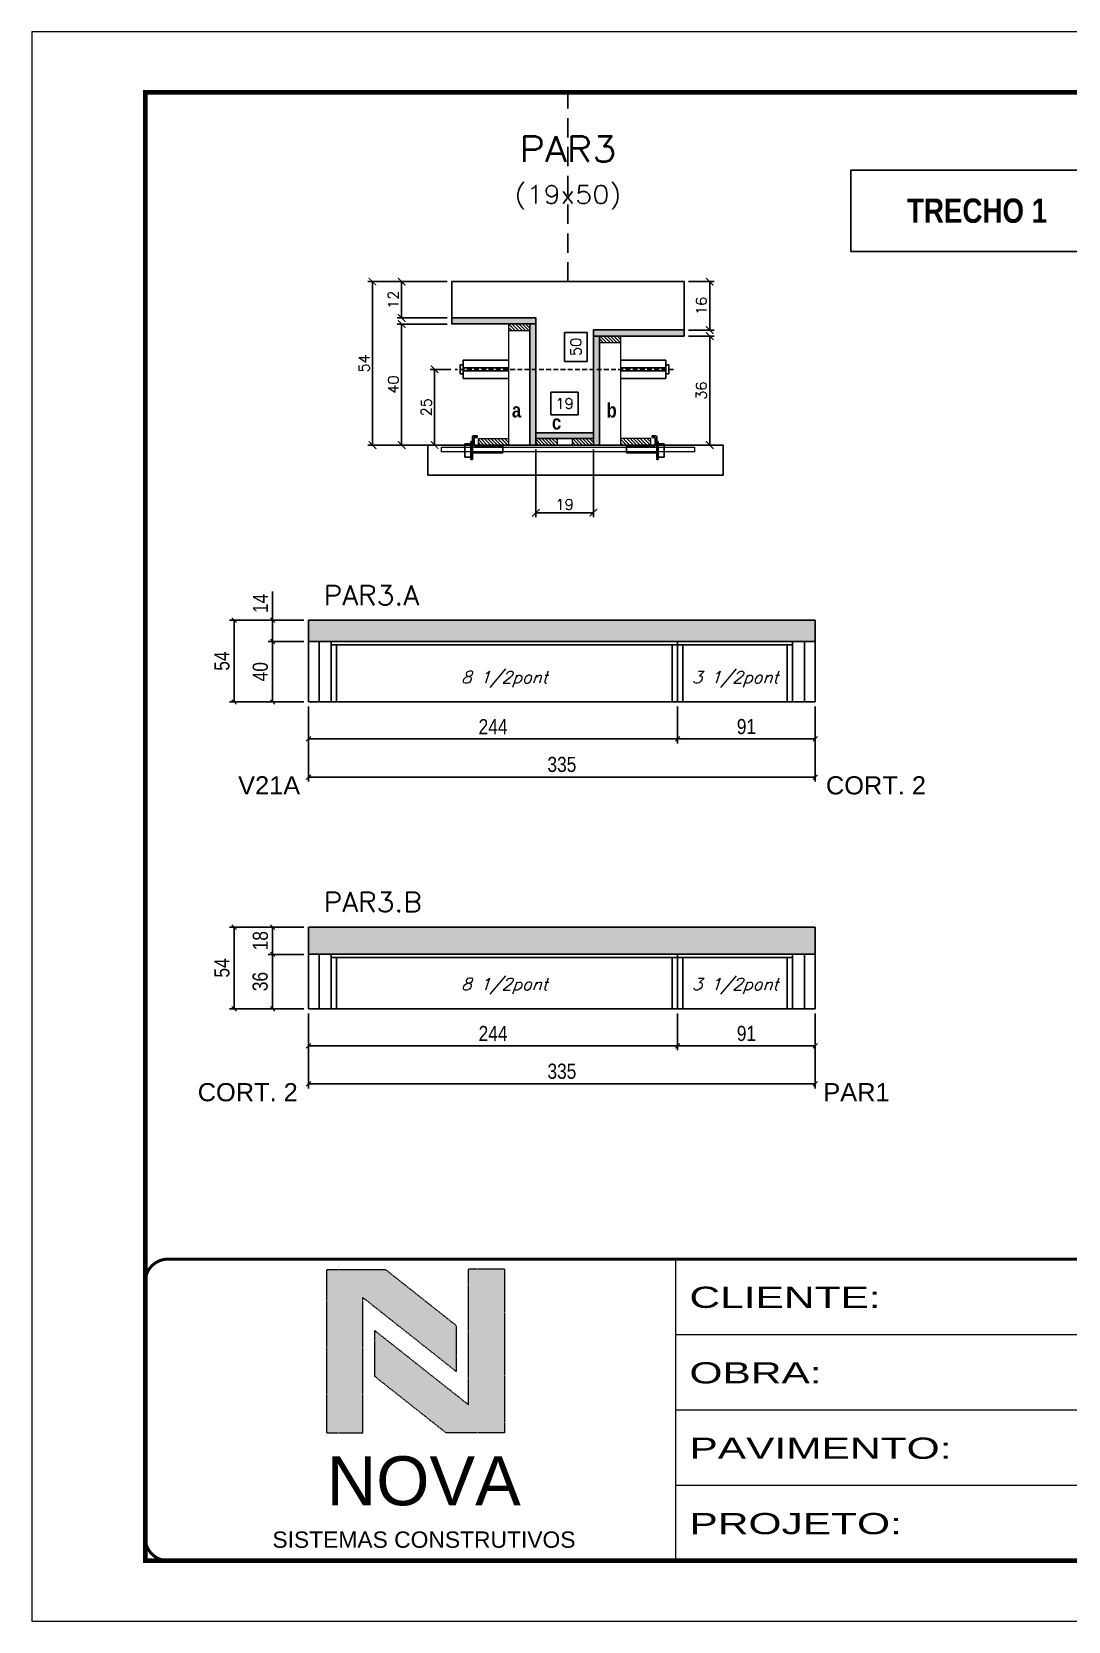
# Model space of a CAD drawing. Extents: x 0 to 6325, y 5574 to 19307.
# Drawn here: x 3170 to 3855, y 10169 to 11219 of the extents above; entities that cross this region are included whole.
import ezdxf
from ezdxf.enums import TextEntityAlignment as Align

# ---------------------------------------------------------------- set-up
doc = ezdxf.new("R2010")
doc.units = 0
for name, pattern in [('CONTINUO', [0]), ('DASHED', [0.75, 0.5, -0.25]), ('HIDDEN', [9.525, 6.35, -3.175])]:
    doc.linetypes.add(name, pattern=pattern)
for name, color, linetype in [('1', 1, 'Continuous'), ('5', 5, 'Continuous'), ('barrote', 251, 'Continuous'), ('COTA', 241, 'Continuous'), ('Cota Seção (2x)', 4, 'Continuous'), ('detalhes', 4, 'Continuous'), ('Hachura', 253, 'Continuous'), ('NOMENCLATURA', 7, 'Continuous'), ('Painéis', 200, 'Continuous'), ('presilha', 1, 'Continuous'), ('SARR_2.2x7', 40, 'Continuous'), ('SARR_3.5x7', 81, 'Continuous'), ('TENSOR', 3, 'Continuous'), ('texto', 7, 'Continuous'), ('Texto de Titulo', 7, 'Continuous'), ('Texto Qtd Sarr', 242, 'Continuous')]:
    doc.layers.add(name, color=color, linetype=linetype)
for name, color, linetype, lineweight in [('CARIMBO-LEGENDA', 75, 'Continuous', 15), ('CONCRETO', 251, 'Continuous', 25), ('Folhas', 255, 'Continuous', 9), ('Madeira', 126, 'Continuous', 18), ('SARRAFO DE PRESSAO', 251, 'DASHED', 9), ('SCO-___-LAJ', 2, 'Continuous', 0), ('Texto Seção', 7, 'Continuous', 15)]:
    doc.layers.add(name, color=color, linetype=linetype, lineweight=lineweight)
doc.styles.add('arial', font='arial.ttf')
doc.styles.add('COTA TECNICA', font='techl___.ttf', dxfattribs={"height": 10})
doc.styles.add('REGUA-120', font='ROMANS.shx', dxfattribs={"height": 15})
doc.styles.add('ROMANC', font='techb___.ttf', dxfattribs={"height": 2.5})
doc.styles.add('Romans', font='romans.shx')
doc.styles.get("Standard").update_dxf_attribs({"font": 'arial.ttf'})
doc.styles.add('TECNICA', font='techb___.ttf', dxfattribs={"height": 10})
doc.styles.add('Tecnologia', font='')
doc.styles.get('Tecnologia').set_extended_font_data('Forgotten Futurist')
doc.dimstyles.new('Cota Seção (2x)', dxfattribs={"dimtxt": 7, "dimasz": 5, "dimexe": 3, "dimexo": 3, "dimgap": 2, "dimtad": 3, "dimdec": 1, "dimlfac": 0.5, "dimzin": 12, "dimdsep": 46, "dimtxsty": 'Romans', "dimblk": 'ARCHTICK', "dimcen": 0, "dimclrd": 4, "dimclre": 4, "dimclrt": 1, "dimadec": 1, "dimazin": 3, "dimtfac": 1, "dimtdec": 1, "dimtmove": 0, "dimatfit": 3, "dimldrblk": 'OBLIQUE', "dimfxl": 1, "dimtolj": 1, "dimtzin": 12, "dimarcsym": 0})
doc.dimstyles.new('Cota Seção interna', dxfattribs={"dimtxt": 7, "dimasz": 6, "dimexe": 0.18, "dimexo": 2, "dimgap": -4, "dimtad": 3, "dimdec": 1, "dimlfac": 0.5, "dimzin": 12, "dimdsep": 46, "dimtxsty": 'Romans', "dimblk": 'ARCHTICK', "dimcen": 0.09, "dimse1": 1, "dimse2": 1, "dimsd1": 1, "dimsd2": 1, "dimclrd": 180, "dimclre": 5, "dimclrt": 1, "dimadec": 0, "dimazin": 3, "dimtfac": 1, "dimtdec": 1, "dimtofl": 0, "dimtmove": 0, "dimatfit": 3, "dimldrblk": 'ARCHTICK', "dimfxl": 1, "dimtolj": 1, "dimtzin": 0, "dimarcsym": 0})
doc.dimstyles.new('PAINEL', dxfattribs={"dimtxt": 10, "dimasz": 3, "dimexe": 3, "dimexo": 3, "dimgap": 3, "dimtad": 1, "dimdec": 1, "dimzin": 12, "dimdsep": 46, "dimtxsty": 'COTA TECNICA', "dimblk1": 'OBLIQUE', "dimblk2": 'OBLIQUE', "dimsah": 1, "dimcen": 0.9, "dimclrd": 4, "dimclre": 4, "dimclrt": 240, "dimadec": 1, "dimazin": 3, "dimtfac": 1, "dimtdec": 1, "dimtmove": 0, "dimatfit": 3, "dimfxl": 1, "dimtolj": 1, "dimtzin": 12, "dimarcsym": 0})
pattern_1 = [(315, (26459.8167, 2715.9056), (1.12253202, 1.12253202), [])]

# ---------------------------------------------------------------- blocks, each defined once
blk = doc.blocks.new('A$C64660E27')
at = {"layer": 'COTA', "true_color": 0x1a1a1a}
h = blk.add_hatch(color=250, dxfattribs=at)
h.dxf.hatch_style = 1
h.paths.add_polyline_path([(185.4, -11.6), (142.4, -11.6), (142.4, -131.6), (168.8, -131.6), (168.8, -32.2), (237.7, -86.7), (237.7, -53)])
at = {"layer": 'COTA'}
h = blk.add_hatch(color=20, dxfattribs=at)
h.dxf.hatch_style = 1
h.paths.add_polyline_path([(273, -11.4), (246.6, -11.4), (246.6, -111.1), (177.7, -56.6), (177.7, -90.2), (230, -131.6), (273, -131.6)])
for p, q in [((142.4, -131.6), (142.4, -11.6)), ((142.4, -11.6), (185.4, -11.6)), ((185.4, -11.6), (237.7, -53)), ((273, -11.4), (246.6, -11.4)), ((246.6, -111.1), (246.6, -11.4)), ((273, -11.4), (273, -131.6)), ((168.8, -32.2), (237.7, -86.7)), ((168.8, -131.6), (168.8, -32.2)), ((246.6, -111.1), (177.7, -56.6)), ((177.7, -90.2), (177.7, -56.6)), ((237.7, -86.7), (237.7, -53)), ((230, -131.6), (177.7, -90.2)), ((142.4, -131.6), (168.8, -131.6)), ((273, -131.6), (230, -131.6))]:
    blk.add_line(p, q)
at = {"layer": 'CARIMBO-LEGENDA', "color": 7, "linetype": 'Continuous', "ltscale": 100, "style": 'arial'}
blk.add_text('NOVA', height=36, dxfattribs=at).set_placement((142.4, -184.8))
at = {"layer": 'CARIMBO-LEGENDA', "color": 7, "linetype": 'Continuous', "style": 'arial'}
blk.add_text('SISTEMAS CONSTRUTIVOS', height=12, dxfattribs=at).set_placement((102.5, -216))
blk = doc.blocks.new('9999999999')
at = {"color": 30, "linetype": 'CONTINUO'}
for p, q in [((98564.6, 34230.2), (98564.6, 34429.4)), ((98564.6, 34379.6), (99584, 34379.6)), ((98564.6, 34329.8), (99488, 34329.8)), ((98564.6, 34280), (99488, 34280))]:
    blk.add_line(p, q, dxfattribs=at)
at = {"color": 30, "linetype": 'CONTINUO', "const_width": 2}
blk.add_lwpolyline([(99584, 34230.2), (99584, 34414.4, 0.414214), (99569, 34429.4), (98229, 34429.4, 0.414214), (98214, 34414.4), (98214, 34245.2, 0.414214), (98229, 34230.2), (99584, 34230.2)], format="xyb", dxfattribs=at)
at = {"layer": 'Folhas'}
blk.add_lwpolyline([(98139, 34190.2), (99624, 34190.2), (99624, 35240.2), (98139, 35240.2)], close=True, dxfattribs=at)
at = {"layer": 'Folhas', "color": 30, "const_width": 3}
blk.add_lwpolyline([(98214, 34230.2), (99584, 34230.2), (99584, 35200.2), (98214, 35200.2)], close=True, dxfattribs=at)
at = {"xscale": 0.9, "yscale": 0.9, "zscale": 0.9}
blk.add_blockref('A$C64660E27', (98205.8, 34433.1), dxfattribs=at)
at = {"layer": 'Folhas', "color": 7, "style": 'Tecnologia', "width": 1.5}
for s, p in [('CLIENTE:', (98573.7, 34397.2)), ('OBRA:', (98573.7, 34347.3)), ('PAVIMENTO:', (98573.7, 34297.5)), ('PROJETO:', (98573.7, 34247.7))]:
    blk.add_text(s, height=14, dxfattribs=at).set_placement(p)
blk = doc.blocks.new('titulo1')
at = {"layer": 'Defpoints', "color": 252, "linetype": 'HIDDEN', "ltscale": 2}
blk.add_line((0, 0), (0, 125), dxfattribs=at)
at = {"layer": 'Defpoints', "style": 'Romans', "oblique": 15}
blk.add_attdef('FOLHA', text='', height=10, dxfattribs=at).set_placement((0, 15.6), align=Align.MIDDLE_CENTER)
at = {"layer": 'Texto Qtd Sarr', "color": 3, "style": 'Romans', "oblique": 15}
for tag, height, p in [('TITULO', 17, (0, 71.4)), ('SEÇÃO', 12, (0, 41.5))]:
    blk.add_attdef(tag, text='', height=height, dxfattribs=at).set_placement(p, align=Align.MIDDLE_CENTER)
blk = doc.blocks.new('_ArchTick')
at = {"color": 0, "linetype": 'ByBlock', "const_width": 0.15}
blk.add_lwpolyline([(-0.5, -0.5), (0.5, 0.5)], dxfattribs=at)
blk = doc.blocks.new('*D3162')
at = {"layer": 'COTA', "color": 4, "lineweight": -2, "transparency": 16777216}
for p, q in [((3604.2, 11053.5), (3621.1, 11053.5)), ((3618.1, 11053.5), (3618.1, 11021.5)), ((3604.2, 11021.5), (3621.1, 11021.5))]:
    blk.add_line(p, q, dxfattribs=at)
at = {"layer": 'Defpoints', "color": 0, "transparency": 16777216}
for p in [(3601.2, 11053.5), (3601.2, 11021.5), (3618.1, 11021.5)]:
    blk.add_point(p, dxfattribs=at)
at = {"layer": 'COTA', "color": 4, "lineweight": -2, "transparency": 16777216, "xscale": 5, "yscale": 5, "zscale": 5}
for p, rotation in [((3618.1, 11053.5), 90), ((3618.1, 11021.5), 270)]:
    blk.add_blockref('_ArchTick', p, dxfattribs=dict(at, rotation=rotation))
at = {"layer": 'COTA', "color": 1, "transparency": 16777216, "insert": (3612.6, 11037.5), "char_height": 7, "attachment_point": 5, "rotation": 90, "style": 'Romans'}
blk.add_mtext('\\A1;16', dxfattribs=at)
blk = doc.blocks.new('_Oblique')
at = {"layer": '1', "color": 0, "lineweight": -2}
blk.add_line((-0.5, -0.5), (0.5, 0.5), dxfattribs=at)
blk = doc.blocks.new('*D3163')
at = {"layer": 'COTA', "color": 4, "lineweight": -2, "transparency": 16777216}
for p, q in [((3444.6, 11053.5), (3392.2, 11053.5)), ((3395.2, 10945.5), (3395.2, 11053.5)), ((3466.6, 10945.5), (3392.2, 10945.5))]:
    blk.add_line(p, q, dxfattribs=at)
at = {"layer": 'Defpoints', "color": 0, "transparency": 16777216}
for p in [(3395.2, 11053.5), (3447.6, 11053.5), (3469.6, 10945.5)]:
    blk.add_point(p, dxfattribs=at)
at = {"layer": 'COTA', "color": 4, "lineweight": -2, "transparency": 16777216, "xscale": 5, "yscale": 5, "zscale": 5}
for p, rotation in [((3395.2, 11053.5), 90), ((3395.2, 10945.5), 270)]:
    blk.add_blockref('_ArchTick', p, dxfattribs=dict(at, rotation=rotation))
at = {"layer": 'COTA', "color": 1, "transparency": 16777216, "insert": (3389.7, 10999.5), "char_height": 7, "attachment_point": 5, "rotation": 90, "style": 'Romans'}
blk.add_mtext('\\A1;54', dxfattribs=at)
blk = doc.blocks.new('*D3164')
at = {"layer": 'COTA', "color": 4, "lineweight": -2, "transparency": 16777216}
for p, q in [((3604.2, 11017.5), (3621.1, 11017.5)), ((3618.1, 10945.5), (3618.1, 11017.5)), ((3577.8, 10945.5), (3621.1, 10945.5))]:
    blk.add_line(p, q, dxfattribs=at)
at = {"layer": 'Defpoints', "color": 0, "transparency": 16777216}
for p in [(3601.2, 11017.5), (3618.1, 11017.5), (3574.8, 10945.5)]:
    blk.add_point(p, dxfattribs=at)
at = {"layer": 'COTA', "color": 4, "lineweight": -2, "transparency": 16777216, "xscale": 5, "yscale": 5, "zscale": 5}
for p, rotation in [((3618.1, 11017.5), 90), ((3618.1, 10945.5), 270)]:
    blk.add_blockref('_ArchTick', p, dxfattribs=dict(at, rotation=rotation))
at = {"layer": 'COTA', "color": 1, "transparency": 16777216, "insert": (3612.6, 10981.5), "char_height": 7, "attachment_point": 5, "rotation": 90, "style": 'Romans'}
blk.add_mtext('\\A1;36', dxfattribs=at)
blk = doc.blocks.new('*D3165')
at = {"layer": 'Cota Seção (2x)', "color": 180, "lineweight": -2, "transparency": 16777216}
for p, q in [((3537.2, 11020), (3522.2, 11020)), ((3522.2, 11020), (3522.2, 11000.7)), ((3537.2, 11000.7), (3537.2, 11020)), ((3522.2, 11000.7), (3537.2, 11000.7))]:
    blk.add_line(p, q, dxfattribs=at)
at = {"layer": 'Defpoints', "color": 0, "transparency": 16777216}
for p in [(3541.2, 11053.5), (3552.2, 11053.5), (3552.2, 10953.5)]:
    blk.add_point(p, dxfattribs=at)
at = {"layer": 'Cota Seção (2x)', "color": 1, "transparency": 16777216, "insert": (3529.7, 11010.4), "char_height": 7, "attachment_point": 5, "rotation": 90, "style": 'Romans'}
blk.add_mtext('\\A1;50', dxfattribs=at)
blk = doc.blocks.new('*D3149')
at = {"layer": 'COTA', "color": 4, "lineweight": -2, "transparency": 16777216}
for p, q in [((3444.6, 11053.5), (3411.5, 11053.5)), ((3414.5, 11053.5), (3414.5, 11029.5)), ((3444.6, 11029.5), (3411.5, 11029.5))]:
    blk.add_line(p, q, dxfattribs=at)
at = {"layer": 'Defpoints', "color": 0, "transparency": 16777216}
for p in [(3447.6, 11053.5), (3414.5, 11029.5), (3447.6, 11029.5)]:
    blk.add_point(p, dxfattribs=at)
at = {"layer": 'COTA', "color": 4, "lineweight": -2, "transparency": 16777216, "xscale": 5, "yscale": 5, "zscale": 5}
for p, rotation in [((3414.5, 11053.5), 90), ((3414.5, 11029.5), 270)]:
    blk.add_blockref('_ArchTick', p, dxfattribs=dict(at, rotation=rotation))
at = {"layer": 'COTA', "color": 1, "transparency": 16777216, "insert": (3409, 11041.5), "char_height": 7, "attachment_point": 5, "rotation": 90, "style": 'Romans'}
blk.add_mtext('\\A1;12', dxfattribs=at)
blk = doc.blocks.new('*D3150')
at = {"layer": 'COTA', "color": 4, "lineweight": -2, "transparency": 16777216}
for p, q in [((3444.6, 11025.5), (3411.5, 11025.5)), ((3414.5, 11025.5), (3414.5, 10945.5)), ((3466.6, 10945.5), (3411.5, 10945.5))]:
    blk.add_line(p, q, dxfattribs=at)
at = {"layer": 'Defpoints', "color": 0, "transparency": 16777216}
for p in [(3447.6, 11025.5), (3414.5, 10945.5), (3469.6, 10945.5)]:
    blk.add_point(p, dxfattribs=at)
at = {"layer": 'COTA', "color": 4, "lineweight": -2, "transparency": 16777216, "xscale": 5, "yscale": 5, "zscale": 5}
for p, rotation in [((3414.5, 11025.5), 90), ((3414.5, 10945.5), 270)]:
    blk.add_blockref('_ArchTick', p, dxfattribs=dict(at, rotation=rotation))
at = {"layer": 'COTA', "color": 1, "transparency": 16777216, "insert": (3409, 10985.5), "char_height": 7, "attachment_point": 5, "rotation": 90, "style": 'Romans'}
blk.add_mtext('\\A1;40', dxfattribs=at)
blk = doc.blocks.new('PRESILHA METÁLICA 1')
at = {"layer": 'presilha'}
for p, q in [((7.5, 10.6), (7.5, 19.9)), ((12, 21), (8.6, 21)), ((9, 11.6), (9, 18.9)), ((12, 19.5), (9.6, 19.5)), ((12, 21), (12, 19.5)), ((0, 13), (6, 13)), ((0, 13), (0, 0)), ((6, 0), (0, 0)), ((6, 15.5), (7.5, 15.5)), ((6, -2.5), (6, 15.5)), ((6, 13), (6, 0)), ((7.5, 15.5), (7.5, -2.5)), ((37.5, 4.1), (7.5, 4.1)), ((37.5, 11), (9.6, 11)), ((37.5, 11), (37.5, 4.1)), ((7.5, -2.5), (6, -2.5))]:
    blk.add_line(p, q, dxfattribs=at)
for centre, radius, start, end in [((8.6, 19.9), 1.14, 90, 180), ((9.6, 18.9), 0.57, 90, 180), ((9.6, 11.6), 0.57, 180, 270)]:
    blk.add_arc(centre, radius, start, end, dxfattribs=at)
blk = doc.blocks.new('*D3151')
at = {"layer": 'COTA', "color": 4, "lineweight": -2, "transparency": 16777216}
for p, q in [((3503.2, 10942.5), (3503.2, 10897.8)), ((3541.2, 10942.5), (3541.2, 10897.8)), ((3503.2, 10900.8), (3541.2, 10900.8))]:
    blk.add_line(p, q, dxfattribs=at)
at = {"layer": 'Defpoints', "color": 0, "transparency": 16777216}
for p in [(3503.2, 10945.5), (3541.2, 10945.5), (3541.2, 10900.8)]:
    blk.add_point(p, dxfattribs=at)
at = {"layer": 'COTA', "color": 4, "lineweight": -2, "transparency": 16777216, "xscale": 5, "yscale": 5, "zscale": 5, "rotation": 180}
blk.add_blockref('_ArchTick', (3503.2, 10900.8), dxfattribs=at)
at = {"layer": 'COTA', "color": 4, "lineweight": -2, "transparency": 16777216, "xscale": 5, "yscale": 5, "zscale": 5}
blk.add_blockref('_ArchTick', (3541.2, 10900.8), dxfattribs=at)
at = {"layer": 'COTA', "color": 1, "transparency": 16777216, "insert": (3522.2, 10906.3), "char_height": 7, "attachment_point": 5, "style": 'Romans'}
blk.add_mtext('\\A1;19', dxfattribs=at)
blk = doc.blocks.new('*D3152')
at = {"layer": 'Cota Seção (2x)', "color": 180, "lineweight": -2, "transparency": 16777216}
for p, q in [((3531.2, 10980.5), (3513.2, 10980.5)), ((3513.2, 10980.5), (3513.2, 10965.5)), ((3531.2, 10965.5), (3531.2, 10980.5)), ((3513.2, 10965.5), (3531.2, 10965.5))]:
    blk.add_line(p, q, dxfattribs=at)
at = {"layer": 'Defpoints', "color": 0, "transparency": 16777216}
for p in [(3541.2, 10961.5), (3503.2, 10945.5), (3541.2, 10945.5)]:
    blk.add_point(p, dxfattribs=at)
at = {"layer": 'Cota Seção (2x)', "color": 1, "transparency": 16777216, "insert": (3522.2, 10973), "char_height": 7, "attachment_point": 5, "style": 'Romans'}
blk.add_mtext('\\A1;19', dxfattribs=at)
blk = doc.blocks.new('*D3153')
at = {"layer": 'COTA', "color": 4, "lineweight": -2, "transparency": 16777216}
for p, q in [((3349.9, 10829.8), (3300.8, 10829.8)), ((3303.8, 10775.8), (3303.8, 10829.8)), ((3349.9, 10775.8), (3300.8, 10775.8))]:
    blk.add_line(p, q, dxfattribs=at)
at = {"layer": 'Defpoints', "color": 0, "transparency": 16777216}
for p in [(3303.8, 10829.8), (3352.9, 10829.8), (3352.9, 10775.8)]:
    blk.add_point(p, dxfattribs=at)
at = {"layer": 'COTA', "color": 4, "lineweight": -2, "transparency": 16777216, "xscale": 3, "yscale": 3, "zscale": 3}
for p, rotation in [((3303.8, 10829.8), 90), ((3303.8, 10775.8), 270)]:
    blk.add_blockref('_Oblique', p, dxfattribs=dict(at, rotation=rotation))
at = {"layer": 'COTA', "color": 240, "transparency": 16777216, "insert": (3295.7, 10802.8), "char_height": 10, "attachment_point": 5, "rotation": 90, "style": 'COTA TECNICA'}
blk.add_mtext('\\A1;54', dxfattribs=at)
blk = doc.blocks.new('*D3154')
at = {"layer": 'COTA', "color": 4, "lineweight": -2, "transparency": 16777216}
for p, q in [((3352.9, 10772.8), (3352.9, 10723.2)), ((3687.9, 10772.8), (3687.9, 10723.2)), ((3352.9, 10726.2), (3687.9, 10726.2))]:
    blk.add_line(p, q, dxfattribs=at)
at = {"layer": 'Defpoints', "color": 0, "transparency": 16777216}
for p in [(3352.9, 10775.8), (3687.9, 10775.8), (3687.9, 10726.2)]:
    blk.add_point(p, dxfattribs=at)
at = {"layer": 'COTA', "color": 4, "lineweight": -2, "transparency": 16777216, "xscale": 3, "yscale": 3, "zscale": 3, "rotation": 180}
blk.add_blockref('_Oblique', (3352.9, 10726.2), dxfattribs=at)
at = {"layer": 'COTA', "color": 4, "lineweight": -2, "transparency": 16777216, "xscale": 3, "yscale": 3, "zscale": 3}
blk.add_blockref('_Oblique', (3687.9, 10726.2), dxfattribs=at)
at = {"layer": 'COTA', "color": 240, "transparency": 16777216, "insert": (3520.4, 10734.5), "char_height": 10, "attachment_point": 5, "style": 'COTA TECNICA'}
blk.add_mtext('\\A1;335', dxfattribs=at)
blk = doc.blocks.new('*D4295')
at = {"layer": 'COTA', "color": 4, "lineweight": -2, "transparency": 16777216}
for p, q in [((3329.2, 10829.8), (3329.2, 10848.9)), ((3349.9, 10829.8), (3326.2, 10829.8)), ((3329.2, 10815.8), (3329.2, 10829.8)), ((3349.9, 10815.8), (3326.2, 10815.8))]:
    blk.add_line(p, q, dxfattribs=at)
at = {"layer": 'Defpoints', "color": 0, "transparency": 16777216}
for p in [(3329.2, 10829.8), (3352.9, 10829.8), (3352.9, 10815.8)]:
    blk.add_point(p, dxfattribs=at)
at = {"layer": 'COTA', "color": 4, "lineweight": -2, "transparency": 16777216, "xscale": 3, "yscale": 3, "zscale": 3}
for p, rotation in [((3329.2, 10829.8), 90), ((3329.2, 10815.8), 270)]:
    blk.add_blockref('_Oblique', p, dxfattribs=dict(at, rotation=rotation))
at = {"layer": 'COTA', "color": 240, "transparency": 16777216, "insert": (3321.2, 10840.9), "char_height": 10, "attachment_point": 5, "rotation": 90, "style": 'COTA TECNICA'}
blk.add_mtext('\\A1;14', dxfattribs=at)
blk = doc.blocks.new('*D4296')
at = {"layer": 'COTA', "color": 4, "lineweight": -2, "transparency": 16777216}
for p, q in [((3349.9, 10815.8), (3326.2, 10815.8)), ((3329.2, 10815.8), (3329.2, 10775.8)), ((3349.9, 10775.8), (3326.2, 10775.8))]:
    blk.add_line(p, q, dxfattribs=at)
at = {"layer": 'Defpoints', "color": 0, "transparency": 16777216}
for p in [(3352.9, 10815.8), (3329.2, 10775.8), (3352.9, 10775.8)]:
    blk.add_point(p, dxfattribs=at)
at = {"layer": 'COTA', "color": 4, "lineweight": -2, "transparency": 16777216, "xscale": 3, "yscale": 3, "zscale": 3}
for p, rotation in [((3329.2, 10815.8), 90), ((3329.2, 10775.8), 270)]:
    blk.add_blockref('_Oblique', p, dxfattribs=dict(at, rotation=rotation))
at = {"layer": 'COTA', "color": 240, "transparency": 16777216, "insert": (3321.1, 10795.8), "char_height": 10, "attachment_point": 5, "rotation": 90, "style": 'COTA TECNICA'}
blk.add_mtext('\\A1;40', dxfattribs=at)
blk = doc.blocks.new('*D4297')
at = {"layer": 'COTA', "color": 4, "lineweight": -2, "transparency": 16777216}
for p, q in [((3352.9, 10772.8), (3352.9, 10748.4)), ((3596.9, 10772.8), (3596.9, 10748.4)), ((3352.9, 10751.4), (3596.9, 10751.4))]:
    blk.add_line(p, q, dxfattribs=at)
at = {"layer": 'Defpoints', "color": 0, "transparency": 16777216}
for p in [(3352.9, 10775.8), (3596.9, 10775.8), (3596.9, 10751.4)]:
    blk.add_point(p, dxfattribs=at)
at = {"layer": 'COTA', "color": 4, "lineweight": -2, "transparency": 16777216, "xscale": 3, "yscale": 3, "zscale": 3, "rotation": 180}
blk.add_blockref('_Oblique', (3352.9, 10751.4), dxfattribs=at)
at = {"layer": 'COTA', "color": 4, "lineweight": -2, "transparency": 16777216, "xscale": 3, "yscale": 3, "zscale": 3}
blk.add_blockref('_Oblique', (3596.9, 10751.4), dxfattribs=at)
at = {"layer": 'COTA', "color": 240, "transparency": 16777216, "insert": (3474.9, 10759.5), "char_height": 10, "attachment_point": 5, "style": 'COTA TECNICA'}
blk.add_mtext('\\A1;244', dxfattribs=at)
blk = doc.blocks.new('*D3155')
at = {"layer": 'COTA', "color": 4, "lineweight": -2, "transparency": 16777216}
for p, q in [((3596.9, 10772.8), (3596.9, 10748.4)), ((3687.9, 10772.8), (3687.9, 10748.4)), ((3596.9, 10751.4), (3687.9, 10751.4))]:
    blk.add_line(p, q, dxfattribs=at)
at = {"layer": 'Defpoints', "color": 0, "transparency": 16777216}
for p in [(3596.9, 10775.8), (3687.9, 10775.8), (3687.9, 10751.4)]:
    blk.add_point(p, dxfattribs=at)
at = {"layer": 'COTA', "color": 4, "lineweight": -2, "transparency": 16777216, "xscale": 3, "yscale": 3, "zscale": 3, "rotation": 180}
blk.add_blockref('_Oblique', (3596.9, 10751.4), dxfattribs=at)
at = {"layer": 'COTA', "color": 4, "lineweight": -2, "transparency": 16777216, "xscale": 3, "yscale": 3, "zscale": 3}
blk.add_blockref('_Oblique', (3687.9, 10751.4), dxfattribs=at)
at = {"layer": 'COTA', "color": 240, "transparency": 16777216, "insert": (3642.4, 10759.5), "char_height": 10, "attachment_point": 5, "style": 'COTA TECNICA'}
blk.add_mtext('\\A1;91', dxfattribs=at)
blk = doc.blocks.new('*D3166')
at = {"layer": 'COTA', "color": 4, "lineweight": -2, "transparency": 16777216}
for p, q in [((3349.9, 10627.1), (3300.8, 10627.1)), ((3303.8, 10573.1), (3303.8, 10627.1)), ((3349.9, 10573.1), (3300.8, 10573.1))]:
    blk.add_line(p, q, dxfattribs=at)
at = {"layer": 'Defpoints', "color": 0, "transparency": 16777216}
for p in [(3303.8, 10627.1), (3352.9, 10627.1), (3352.9, 10573.1)]:
    blk.add_point(p, dxfattribs=at)
at = {"layer": 'COTA', "color": 4, "lineweight": -2, "transparency": 16777216, "xscale": 3, "yscale": 3, "zscale": 3}
for p, rotation in [((3303.8, 10627.1), 90), ((3303.8, 10573.1), 270)]:
    blk.add_blockref('_Oblique', p, dxfattribs=dict(at, rotation=rotation))
at = {"layer": 'COTA', "color": 240, "transparency": 16777216, "insert": (3295.7, 10600.1), "char_height": 10, "attachment_point": 5, "rotation": 90, "style": 'COTA TECNICA'}
blk.add_mtext('\\A1;54', dxfattribs=at)
blk = doc.blocks.new('*D3167')
at = {"layer": 'COTA', "color": 4, "lineweight": -2, "transparency": 16777216}
for p, q in [((3352.9, 10570.1), (3352.9, 10520.5)), ((3687.9, 10570.1), (3687.9, 10520.5)), ((3352.9, 10523.5), (3687.9, 10523.5))]:
    blk.add_line(p, q, dxfattribs=at)
at = {"layer": 'Defpoints', "color": 0, "transparency": 16777216}
for p in [(3352.9, 10573.1), (3687.9, 10573.1), (3687.9, 10523.5)]:
    blk.add_point(p, dxfattribs=at)
at = {"layer": 'COTA', "color": 4, "lineweight": -2, "transparency": 16777216, "xscale": 3, "yscale": 3, "zscale": 3, "rotation": 180}
blk.add_blockref('_Oblique', (3352.9, 10523.5), dxfattribs=at)
at = {"layer": 'COTA', "color": 4, "lineweight": -2, "transparency": 16777216, "xscale": 3, "yscale": 3, "zscale": 3}
blk.add_blockref('_Oblique', (3687.9, 10523.5), dxfattribs=at)
at = {"layer": 'COTA', "color": 240, "transparency": 16777216, "insert": (3520.4, 10531.8), "char_height": 10, "attachment_point": 5, "style": 'COTA TECNICA'}
blk.add_mtext('\\A1;335', dxfattribs=at)
blk = doc.blocks.new('*D4307')
at = {"layer": 'COTA', "color": 4, "lineweight": -2, "transparency": 16777216}
for p, q in [((3349.9, 10627.1), (3326.2, 10627.1)), ((3329.2, 10609.1), (3329.2, 10627.1)), ((3349.9, 10609.1), (3326.2, 10609.1))]:
    blk.add_line(p, q, dxfattribs=at)
at = {"layer": 'Defpoints', "color": 0, "transparency": 16777216}
for p in [(3329.2, 10627.1), (3352.9, 10627.1), (3352.9, 10609.1)]:
    blk.add_point(p, dxfattribs=at)
at = {"layer": 'COTA', "color": 4, "lineweight": -2, "transparency": 16777216, "xscale": 3, "yscale": 3, "zscale": 3}
for p, rotation in [((3329.2, 10627.1), 90), ((3329.2, 10609.1), 270)]:
    blk.add_blockref('_Oblique', p, dxfattribs=dict(at, rotation=rotation))
at = {"layer": 'COTA', "color": 240, "transparency": 16777216, "insert": (3321.1, 10618.1), "char_height": 10, "attachment_point": 5, "rotation": 90, "style": 'COTA TECNICA'}
blk.add_mtext('\\A1;18', dxfattribs=at)
blk = doc.blocks.new('*D4308')
at = {"layer": 'COTA', "color": 4, "lineweight": -2, "transparency": 16777216}
for p, q in [((3349.9, 10609.1), (3326.2, 10609.1)), ((3329.2, 10609.1), (3329.2, 10573.1)), ((3349.9, 10573.1), (3326.2, 10573.1))]:
    blk.add_line(p, q, dxfattribs=at)
at = {"layer": 'Defpoints', "color": 0, "transparency": 16777216}
for p in [(3352.9, 10609.1), (3329.2, 10573.1), (3352.9, 10573.1)]:
    blk.add_point(p, dxfattribs=at)
at = {"layer": 'COTA', "color": 4, "lineweight": -2, "transparency": 16777216, "xscale": 3, "yscale": 3, "zscale": 3}
for p, rotation in [((3329.2, 10609.1), 90), ((3329.2, 10573.1), 270)]:
    blk.add_blockref('_Oblique', p, dxfattribs=dict(at, rotation=rotation))
at = {"layer": 'COTA', "color": 240, "transparency": 16777216, "insert": (3321, 10591.1), "char_height": 10, "attachment_point": 5, "rotation": 90, "style": 'COTA TECNICA'}
blk.add_mtext('\\A1;36', dxfattribs=at)
blk = doc.blocks.new('*D4309')
at = {"layer": 'COTA', "color": 4, "lineweight": -2, "transparency": 16777216}
for p, q in [((3352.9, 10570.1), (3352.9, 10545.7)), ((3596.9, 10570.1), (3596.9, 10545.7)), ((3352.9, 10548.7), (3596.9, 10548.7))]:
    blk.add_line(p, q, dxfattribs=at)
at = {"layer": 'Defpoints', "color": 0, "transparency": 16777216}
for p in [(3352.9, 10573.1), (3596.9, 10573.1), (3596.9, 10548.7)]:
    blk.add_point(p, dxfattribs=at)
at = {"layer": 'COTA', "color": 4, "lineweight": -2, "transparency": 16777216, "xscale": 3, "yscale": 3, "zscale": 3, "rotation": 180}
blk.add_blockref('_Oblique', (3352.9, 10548.7), dxfattribs=at)
at = {"layer": 'COTA', "color": 4, "lineweight": -2, "transparency": 16777216, "xscale": 3, "yscale": 3, "zscale": 3}
blk.add_blockref('_Oblique', (3596.9, 10548.7), dxfattribs=at)
at = {"layer": 'COTA', "color": 240, "transparency": 16777216, "insert": (3474.9, 10556.8), "char_height": 10, "attachment_point": 5, "style": 'COTA TECNICA'}
blk.add_mtext('\\A1;244', dxfattribs=at)
blk = doc.blocks.new('*D3168')
at = {"layer": 'COTA', "color": 4, "lineweight": -2, "transparency": 16777216}
for p, q in [((3596.9, 10570.1), (3596.9, 10545.7)), ((3687.9, 10570.1), (3687.9, 10545.7)), ((3596.9, 10548.7), (3687.9, 10548.7))]:
    blk.add_line(p, q, dxfattribs=at)
at = {"layer": 'Defpoints', "color": 0, "transparency": 16777216}
for p in [(3596.9, 10573.1), (3687.9, 10573.1), (3687.9, 10548.7)]:
    blk.add_point(p, dxfattribs=at)
at = {"layer": 'COTA', "color": 4, "lineweight": -2, "transparency": 16777216, "xscale": 3, "yscale": 3, "zscale": 3, "rotation": 180}
blk.add_blockref('_Oblique', (3596.9, 10548.7), dxfattribs=at)
at = {"layer": 'COTA', "color": 4, "lineweight": -2, "transparency": 16777216, "xscale": 3, "yscale": 3, "zscale": 3}
blk.add_blockref('_Oblique', (3687.9, 10548.7), dxfattribs=at)
at = {"layer": 'COTA', "color": 240, "transparency": 16777216, "insert": (3642.4, 10556.8), "char_height": 10, "attachment_point": 5, "style": 'COTA TECNICA'}
blk.add_mtext('\\A1;91', dxfattribs=at)
blk = doc.blocks.new('*D4149')
at = {"layer": 'COTA', "color": 4, "lineweight": -2, "transparency": 16777216}
for p, q in [((3446.9, 10995.5), (3433.3, 10995.5)), ((3436.3, 10995.5), (3436.3, 10945.5)), ((3451.9, 10945.5), (3433.3, 10945.5))]:
    blk.add_line(p, q, dxfattribs=at)
at = {"layer": 'Defpoints', "color": 0, "transparency": 16777216}
for p in [(3449.9, 10995.5), (3436.3, 10945.5), (3454.9, 10945.5)]:
    blk.add_point(p, dxfattribs=at)
at = {"layer": 'COTA', "color": 4, "lineweight": -2, "transparency": 16777216, "xscale": 5, "yscale": 5, "zscale": 5}
for p, rotation in [((3436.3, 10995.5), 90), ((3436.3, 10945.5), 270)]:
    blk.add_blockref('_ArchTick', p, dxfattribs=dict(at, rotation=rotation))
at = {"layer": 'COTA', "color": 1, "transparency": 16777216, "insert": (3430.8, 10970.5), "char_height": 7, "attachment_point": 5, "rotation": 90, "style": 'Romans'}
blk.add_mtext('\\A1;25', dxfattribs=at)

msp = doc.modelspace()

# ---------------------------------------------------------------- hatches: boundary and pattern name
at = {"layer": 'COTA'}
h = msp.add_hatch(dxfattribs=at)
h.set_pattern_fill('AR-CONC', color=256, scale=0.03)
h.set_pattern_definition([(50, (1281.0877, 1223.2166), (5.46554, -0.4781726), [0.5715, -6.2865]), (355, (1281.088, 1223.2166), (-1.0573026, 5.7317054), [0.4572, -5.0292175]), (100.451445, (1281.543, 1223.177), (4.4082374, 5.2535326), [0.4857003, -5.3427073]), (46.1842, (1281.088, 1224.7406), (8.132371, -1.26127), [0.85725, -9.42975]), (96.63556, (1281.7654, 1224.6355), (7.122124, 7.422784), [0.728551, -8.014068]), (351.18415, (1281.088, 1224.741), (7.122124, 7.422784), [0.685799, -7.543792]), (21, (1281.8497, 1224.3596), (4.5484317, -3.067956), [0.5715, -6.2865]), (326, (1281.85, 1224.3596), (1.854061, 5.525639), [0.4572, -5.0292]), (71.451445, (1282.229, 1224.104), (6.4024926, 2.457683), [0.4857003, -5.342698]), (37.5, (1281.0877, 1223.2166), (0.0926581, 2.53665117), [0, -4.96824, 0, -5.1054, 0, -5.04825]), (7.5, (1281.0877, 1223.2166), (2.0045899, 3.00541724), [0, -2.91084, 0, -4.85394, 0, -1.92405]), (327.5, (1279.3885, 1223.2166), (4.06771786, -0.1718623), [0, -1.905, 0, -5.9436, 0, -7.8867]), (317.5, (1278.6265, 1223.2166), (4.4438754, 0.7627947), [0, -2.4765, 0, -3.94716, 0, -5.6007])])
h.paths.add_polyline_path([(3687.86, 10829.81), (3352.86, 10829.81), (3352.86, 10815.81), (3687.86, 10815.81)])
h = msp.add_hatch(dxfattribs=at)
h.set_pattern_fill('AR-CONC', color=256, scale=0.03)
h.set_pattern_definition([(50, (1281.0877, 1020.51), (5.46554, -0.4781726), [0.5715, -6.2865]), (355, (1281.088, 1020.51), (-1.0573026, 5.7317054), [0.4572, -5.0292175]), (100.451445, (1281.543, 1020.47), (4.4082374, 5.2535326), [0.4857003, -5.3427073]), (46.1842, (1281.088, 1022.034), (8.132371, -1.26127), [0.85725, -9.42975]), (96.63556, (1281.7654, 1021.929), (7.122124, 7.422784), [0.728551, -8.014068]), (351.18415, (1281.088, 1022.034), (7.122124, 7.422784), [0.685799, -7.543792]), (21, (1281.8497, 1021.653), (4.5484317, -3.067956), [0.5715, -6.2865]), (326, (1281.85, 1021.653), (1.854061, 5.525639), [0.4572, -5.0292]), (71.451445, (1282.229, 1021.3974), (6.4024926, 2.457683), [0.4857003, -5.342698]), (37.5, (1281.0877, 1020.51), (0.0926581, 2.53665117), [0, -4.96824, 0, -5.1054, 0, -5.04825]), (7.5, (1281.0877, 1020.51), (2.0045899, 3.00541724), [0, -2.91084, 0, -4.85394, 0, -1.92405]), (327.5, (1279.3885, 1020.51), (4.06771786, -0.1718623), [0, -1.905, 0, -5.9436, 0, -7.8867]), (317.5, (1278.6265, 1020.51), (4.4438754, 0.7627947), [0, -2.4765, 0, -3.94716, 0, -5.6007])])
h.paths.add_polyline_path([(3687.86, 10627.11), (3352.86, 10627.11), (3352.86, 10609.11), (3687.86, 10609.11)])
at = {"layer": 'Hachura'}
h = msp.add_hatch(color=256, dxfattribs=at)
h.dxf.hatch_style = 1
h.paths.add_polyline_path([(3503.2, 11025.55), (3503.2, 11029.55), (3447.6, 11029.55), (3447.6, 11025.55)])
h = msp.add_hatch(dxfattribs=at)
h.set_pattern_fill('ANSI31', color=256, scale=0.5, angle=270, style=0)
h.set_pattern_definition([(315, (26459.8167, 2717.9056), (1.12253202, 1.12253202), [])])
h.paths.add_polyline_path([(3499.2, 11021.15), (3499.2, 11025.55), (3485.2, 11025.55), (3485.2, 11021.15)])
h = msp.add_hatch(color=256, dxfattribs=at)
h.dxf.hatch_style = 1
h.paths.add_polyline_path([(3499.2, 11025.55), (3503.2, 11025.55), (3503.2, 10945.55), (3499.2, 10945.55)])
h = msp.add_hatch(color=256, dxfattribs=at)
h.dxf.hatch_style = 1
h.paths.add_polyline_path([(3601.2, 11017.55), (3601.2, 11021.55), (3541.2, 11021.55), (3541.2, 11017.55)])
h = msp.add_hatch(color=256, dxfattribs=at)
h.dxf.hatch_style = 1
h.paths.add_polyline_path([(3545.2, 11017.55), (3541.2, 11017.55), (3541.2, 10945.55), (3545.2, 10945.55)])
h = msp.add_hatch(dxfattribs=at)
h.set_pattern_fill('ANSI31', color=256, scale=0.5, angle=270, style=0)
h.set_pattern_definition([(315, (26459.8167, 2709.9056), (1.12253202, 1.12253202), [])])
h.paths.add_polyline_path([(3545.2, 11013.15), (3545.2, 11017.55), (3559.2, 11017.55), (3559.2, 11013.15)])
h = msp.add_hatch(color=256, dxfattribs=at)
h.dxf.hatch_style = 1
h.paths.add_polyline_path([(3541.2, 10949.95), (3541.2, 10953.55), (3503.2, 10953.55), (3503.2, 10949.95)])
h = msp.add_hatch(dxfattribs=at)
h.set_pattern_fill('ANSI31', color=256, scale=0.5, angle=270, style=0)
h.set_pattern_definition([(315, (26459.8167, 2715.9056), (1.12253202, 1.12253202), [])])
h.paths.add_polyline_path([(3465.2, 10945.55), (3465.2, 10949.95), (3485.2, 10949.95), (3485.2, 10945.55)])
h = msp.add_hatch(dxfattribs=at)
h.set_pattern_fill('ANSI31', color=256, scale=0.5, angle=270, style=0)
h.set_pattern_definition(pattern_1)
h.paths.add_polyline_path([(3503.2, 10945.55), (3503.2, 10949.95), (3517.2, 10949.95), (3517.2, 10945.55)])
h = msp.add_hatch(dxfattribs=at)
h.set_pattern_fill('ANSI31', color=256, scale=0.5, angle=270, style=0)
h.set_pattern_definition(pattern_1)
h.paths.add_polyline_path([(3541.2, 10945.55), (3541.2, 10949.95), (3527.2, 10949.95), (3527.2, 10945.55)])
h = msp.add_hatch(dxfattribs=at)
h.set_pattern_fill('ANSI31', color=256, scale=0.5, angle=270, style=0)
h.set_pattern_definition(pattern_1)
h.paths.add_polyline_path([(3579.2, 10945.55), (3579.2, 10949.95), (3559.2, 10949.95), (3559.2, 10945.55)])

# ---------------------------------------------------------------- linework, layer by layer
at = {"ltscale": 3}
for p, q in [((3453.2, 10998.52), (3453.2, 10992.52)), ((3453.2, 10998.52), (3455.2, 10998.52)), ((3455.2, 11001.52), (3455.2, 10989.52)), ((3455.2, 11001.52), (3485.2, 11001.52)), ((3485.2, 10996.52), (3455.2, 10996.52)), ((3485.2, 10994.52), (3455.2, 10994.52)), ((3589.2, 11001.52), (3559.2, 11001.52)), ((3559.2, 10996.52), (3589.2, 10996.52)), ((3559.2, 10994.52), (3589.2, 10994.52)), ((3589.2, 11001.52), (3589.2, 10989.52)), ((3589.2, 10998.52), (3591.2, 10998.52)), ((3591.2, 10998.52), (3591.2, 10992.52)), ((3455.2, 10992.52), (3453.2, 10992.52)), ((3455.2, 10989.52), (3485.2, 10989.52)), ((3589.2, 10989.52), (3559.2, 10989.52)), ((3589.2, 10992.52), (3591.2, 10992.52))]:
    msp.add_line(p, q, dxfattribs=at)
at = {"layer": 'barrote'}
msp.add_lwpolyline([(3431.74, 10925.55), (3626.92, 10925.55), (3626.92, 10945.55), (3431.74, 10945.55)], close=True, dxfattribs=at)
at = {"layer": 'CONCRETO'}
msp.add_lwpolyline([(3447.6, 11029.55), (3447.6, 11053.55), (3601.2, 11053.55), (3601.2, 11021.55), (3541.2, 11021.55), (3541.2, 10953.55), (3503.2, 10953.55), (3503.2, 11029.55)], close=True, dxfattribs=at)
at = {"layer": 'COTA'}
for p, q in [((3352.86, 10829.81), (3687.86, 10829.81)), ((3352.86, 10815.81), (3352.86, 10829.81)), ((3687.86, 10829.81), (3687.86, 10815.81)), ((3352.86, 10627.11), (3687.86, 10627.11)), ((3352.86, 10609.11), (3352.86, 10627.11)), ((3687.86, 10627.11), (3687.86, 10609.11))]:
    msp.add_line(p, q, dxfattribs=at)
msp.add_lwpolyline([(3711.45, 11127.1), (3878.23, 11127.1), (3878.23, 11073.44), (3711.45, 11073.44)], close=True, dxfattribs=at)
at = {"layer": 'Madeira'}
for points in [[(3499.2, 11021.15), (3499.2, 11025.55), (3485.2, 11025.55), (3485.2, 11021.15)], [(3499.2, 11025.55), (3485.2, 11025.55), (3485.2, 10945.55), (3499.2, 10945.55)], [(3545.2, 11013.15), (3545.2, 11017.55), (3559.2, 11017.55), (3559.2, 11013.15)], [(3545.2, 11017.55), (3559.2, 11017.55), (3559.2, 10945.55), (3545.2, 10945.55)], [(3465.2, 10945.55), (3465.2, 10949.95), (3485.2, 10949.95), (3485.2, 10945.55)], [(3503.2, 10945.55), (3503.2, 10949.95), (3517.2, 10949.95), (3517.2, 10945.55)], [(3541.2, 10945.55), (3541.2, 10949.95), (3527.2, 10949.95), (3527.2, 10945.55)], [(3579.2, 10945.55), (3579.2, 10949.95), (3559.2, 10949.95), (3559.2, 10945.55)]]:
    msp.add_lwpolyline(points, close=True, dxfattribs=at)
at = {"layer": 'Painéis', "linetype": 'ByBlock'}
for p, q in [((3352.86, 10815.81), (3687.86, 10815.81)), ((3352.86, 10775.81), (3352.86, 10815.81)), ((3596.86, 10775.81), (3596.86, 10815.81)), ((3687.86, 10815.81), (3687.86, 10775.81)), ((3687.86, 10775.81), (3352.86, 10775.81)), ((3352.86, 10609.11), (3687.86, 10609.11)), ((3352.86, 10573.11), (3352.86, 10609.11)), ((3596.86, 10573.11), (3596.86, 10609.11)), ((3687.86, 10609.11), (3687.86, 10573.11)), ((3687.86, 10573.11), (3352.86, 10573.11))]:
    msp.add_line(p, q, dxfattribs=at)
at = {"layer": 'Painéis'}
for points in [[(3503.2, 11025.55), (3503.2, 11029.55), (3447.6, 11029.55), (3447.6, 11025.55)], [(3499.2, 11025.55), (3503.2, 11025.55), (3503.2, 10945.55), (3499.2, 10945.55)], [(3601.2, 11017.55), (3601.2, 11021.55), (3541.2, 11021.55), (3541.2, 11017.55)], [(3545.2, 11017.55), (3541.2, 11017.55), (3541.2, 10945.55), (3545.2, 10945.55)], [(3541.2, 10949.95), (3541.2, 10953.55), (3503.2, 10953.55), (3503.2, 10949.95)]]:
    msp.add_lwpolyline(points, close=True, dxfattribs=at)
at = {"layer": 'SARR_2.2x7', "linetype": 'Continuous'}
for p, q in [((3359.86, 10775.81), (3359.86, 10815.81)), ((3680.86, 10815.81), (3680.86, 10775.81)), ((3596.86, 10813.61), (3367.86, 10813.61)), ((3596.86, 10813.61), (3672.86, 10813.61)), ((3359.86, 10573.11), (3359.86, 10609.11)), ((3596.86, 10606.91), (3367.86, 10606.91)), ((3596.86, 10606.91), (3672.86, 10606.91)), ((3680.86, 10609.11), (3680.86, 10573.11))]:
    msp.add_line(p, q, dxfattribs=at)
at = {"layer": 'SARR_3.5x7'}
for p, q in [((3367.86, 10815.81), (3367.86, 10775.81)), ((3672.86, 10815.81), (3672.86, 10775.81)), ((3371.36, 10813.61), (3371.36, 10775.81)), ((3593.36, 10813.61), (3593.36, 10775.81)), ((3600.36, 10813.61), (3600.36, 10775.81)), ((3669.36, 10813.61), (3669.36, 10775.81)), ((3367.86, 10609.11), (3367.86, 10573.11)), ((3371.36, 10606.91), (3371.36, 10573.11)), ((3593.36, 10606.91), (3593.36, 10573.11)), ((3600.36, 10606.91), (3600.36, 10573.11)), ((3669.36, 10606.91), (3669.36, 10573.11)), ((3672.86, 10609.11), (3672.86, 10573.11))]:
    msp.add_line(p, q, dxfattribs=at)
at = {"layer": 'SCO-___-LAJ', "color": 1}
msp.add_lwpolyline([(3440.74, 10944.22), (3608.05, 10944.22), (3608.05, 10941.02), (3440.74, 10941.02)], close=True, dxfattribs=at)
at = {"layer": 'TENSOR', "linetype": 'HIDDEN', "ltscale": 0.5}
msp.add_line((3594.2, 10995.52), (3449.89, 10995.52), dxfattribs=at)

# ---------------------------------------------------------------- block references
at = {"layer": 'presilha', "yscale": 0.6666666666666666, "zscale": 0.6666666666666666}
for p, xscale in [((3456.33, 10937.58), 0.6666666666666666), ((3588.06, 10937.58), -0.6666666666666666)]:
    msp.add_blockref('PRESILHA METÁLICA 1', p, dxfattribs=dict(at, xscale=xscale))
at = {"layer": 'SARRAFO DE PRESSAO', "color": 6, "linetype": 'ByBlock'}
msp.add_blockref('9999999999', (-94968.98, -24021.66), dxfattribs=at)
at = {"layer": 'Texto Seção'}
ref = msp.add_blockref('titulo1', (3524.4, 11053.55), dxfattribs=at)
ref.add_attrib('TITULO', 'PAR3', dxfattribs={"layer": 'Texto de Titulo', "color": 7, "height": 17, "style": 'Romans', "width": 1.1}).set_placement((3524.4, 11141.05), align=Align.MIDDLE_CENTER)
ref.add_attrib('SEÇÃO', '(19x50)', dxfattribs={"layer": 'Texto de Titulo', "color": 7, "height": 12, "style": 'Romans', "width": 1.1}).set_placement((3524.4, 11111.05), align=Align.MIDDLE_CENTER)

# ---------------------------------------------------------------- texts
at = {"layer": '5', "linetype": 'Continuous'}
for s, rotation, p in [('V21A', 0.00004, (3306.4, 10714.74)), ('CORT. 2', 359.99996, (3694.95, 10714.74)), ('CORT. 2', 0.00004, (3279.69, 10512.03)), ('PAR1', 359.99996, (3693.22, 10512.03))]:
    msp.add_text(s, height=12, rotation=rotation, dxfattribs=at).set_placement(p)
at = {"layer": 'detalhes', "style": 'TECNICA'}
for s, p in [('b', (3549.91, 10963.74)), ('a', (3487.37, 10963.75)), ('c', (3513.8, 10955.79))]:
    msp.add_text(s, height=9.6, dxfattribs=at).set_placement(p)
at = {"layer": 'NOMENCLATURA', "color": 2, "insert": (3794.84, 11100.27), "char_height": 16, "attachment_point": 5, "style": 'ROMANC'}
msp.add_mtext('TRECHO 1', dxfattribs=at)
at = {"layer": 'texto', "color": 2, "char_height": 8, "attachment_point": 5, "style": 'Romans'}
for s, insert in [('{\\Q19;\\C256;8 1/2pont}', (3482.36, 10790.81)), ('{\\Q19;\\C256;3 1/2pont}', (3634.86, 10790.81)), ('{\\Q19;\\C256;8 1/2pont}', (3482.36, 10588.11)), ('{\\Q19;\\C256;3 1/2pont}', (3634.86, 10588.11))]:
    msp.add_mtext(s, dxfattribs=dict(at, insert=insert))
at = {"layer": 'Texto Seção', "style": 'REGUA-120', "width": 1.05}
for s, p in [('PAR3.A', (3362.86, 10839.81)), ('PAR3.B', (3362.86, 10637.11))]:
    msp.add_text(s, height=13, dxfattribs=at).set_placement(p)

# ---------------------------------------------------------------- dimensions: what is measured, and where the dimension line sits
at = {"layer": 'COTA'}
for base, p1, p2, dimstyle, picture, middle in [((3395.22, 11053.55), (3469.6, 10945.55), (3447.6, 11053.55), 'Cota Seção (2x)', '*D3163', (3389.72, 10999.55)), ((3414.54, 11029.55), (3447.6, 11053.55), (3447.6, 11029.55), 'Cota Seção (2x)', '*D3149', (3409.04, 11041.55)), ((3618.07, 11021.55), (3601.2, 11053.55), (3601.2, 11021.55), 'Cota Seção (2x)', '*D3162', (3612.57, 11037.55)), ((3414.54, 10945.55), (3447.6, 11025.55), (3469.6, 10945.55), 'Cota Seção (2x)', '*D3150', (3409.04, 10985.55)), ((3618.07, 11017.55), (3574.8, 10945.55), (3601.2, 11017.55), 'Cota Seção (2x)', '*D3164', (3612.57, 10981.55)), ((3436.34, 10945.55), (3449.89, 10995.52), (3454.89, 10945.55), 'Cota Seção (2x)', '*D4149', (3430.84, 10970.53)), ((3329.23, 10829.81), (3352.86, 10815.81), (3352.86, 10829.81), 'PAINEL', '*D4295', (3321.15, 10840.87)), ((3303.79, 10829.81), (3352.86, 10775.81), (3352.86, 10829.81), 'PAINEL', '*D3153', (3295.68, 10802.81)), ((3329.23, 10775.81), (3352.86, 10815.81), (3352.86, 10775.81), 'PAINEL', '*D4296', (3321.12, 10795.81)), ((3303.79, 10627.11), (3352.86, 10573.11), (3352.86, 10627.11), 'PAINEL', '*D3166', (3295.68, 10600.11)), ((3329.23, 10627.11), (3352.86, 10609.11), (3352.86, 10627.11), 'PAINEL', '*D4307', (3321.13, 10618.11)), ((3329.23, 10573.11), (3352.86, 10609.11), (3352.86, 10573.11), 'PAINEL', '*D4308', (3321.01, 10591.11))]:
    dim = msp.add_linear_dim(base=base, p1=p1, p2=p2, angle=90, dimstyle=dimstyle, dxfattribs=at)
    dim.commit()
    dim.dimension.update_dxf_attribs({"geometry": picture, "text_midpoint": middle})
for base, p1, p2, dimstyle, picture, middle in [((3541.2, 10900.82), (3503.2, 10945.55), (3541.2, 10945.55), 'Cota Seção (2x)', '*D3151', (3522.2, 10906.32)), ((3687.86, 10726.24), (3352.86, 10775.81), (3687.86, 10775.81), 'PAINEL', '*D3154', (3520.36, 10734.46)), ((3596.86, 10751.41), (3352.86, 10775.81), (3596.86, 10775.81), 'PAINEL', '*D4297', (3474.86, 10759.49)), ((3687.86, 10751.41), (3596.86, 10775.81), (3687.86, 10775.81), 'PAINEL', '*D3155', (3642.36, 10759.5)), ((3687.86, 10523.53), (3352.86, 10573.11), (3687.86, 10573.11), 'PAINEL', '*D3167', (3520.36, 10531.75)), ((3596.86, 10548.71), (3352.86, 10573.11), (3596.86, 10573.11), 'PAINEL', '*D4309', (3474.86, 10556.78)), ((3687.86, 10548.71), (3596.86, 10573.11), (3687.86, 10573.11), 'PAINEL', '*D3168', (3642.36, 10556.79))]:
    dim = msp.add_linear_dim(base=base, p1=p1, p2=p2, dimstyle=dimstyle, dxfattribs=at)
    dim.commit()
    dim.dimension.update_dxf_attribs({"geometry": picture, "text_midpoint": middle})
at = {"layer": 'Cota Seção (2x)'}
dim = msp.add_linear_dim(base=(3541.2, 11053.55), p1=(3552.2, 10953.55), p2=(3552.2, 11053.55), angle=90, dimstyle='Cota Seção interna', dxfattribs=at)
dim.commit()
dim.dimension.update_dxf_attribs({"geometry": '*D3165', "text_midpoint": (3541.2, 11010.36), "dimtype": 160})
dim = msp.add_linear_dim(base=(3541.2, 10961.55), p1=(3503.2, 10945.55), p2=(3541.2, 10945.55), dimstyle='Cota Seção interna', dxfattribs=at)
dim.commit()
dim.dimension.update_dxf_attribs({"geometry": '*D3152', "text_midpoint": (3522.2, 10961.55), "dimtype": 160})

doc.saveas('drawing.dxf')
